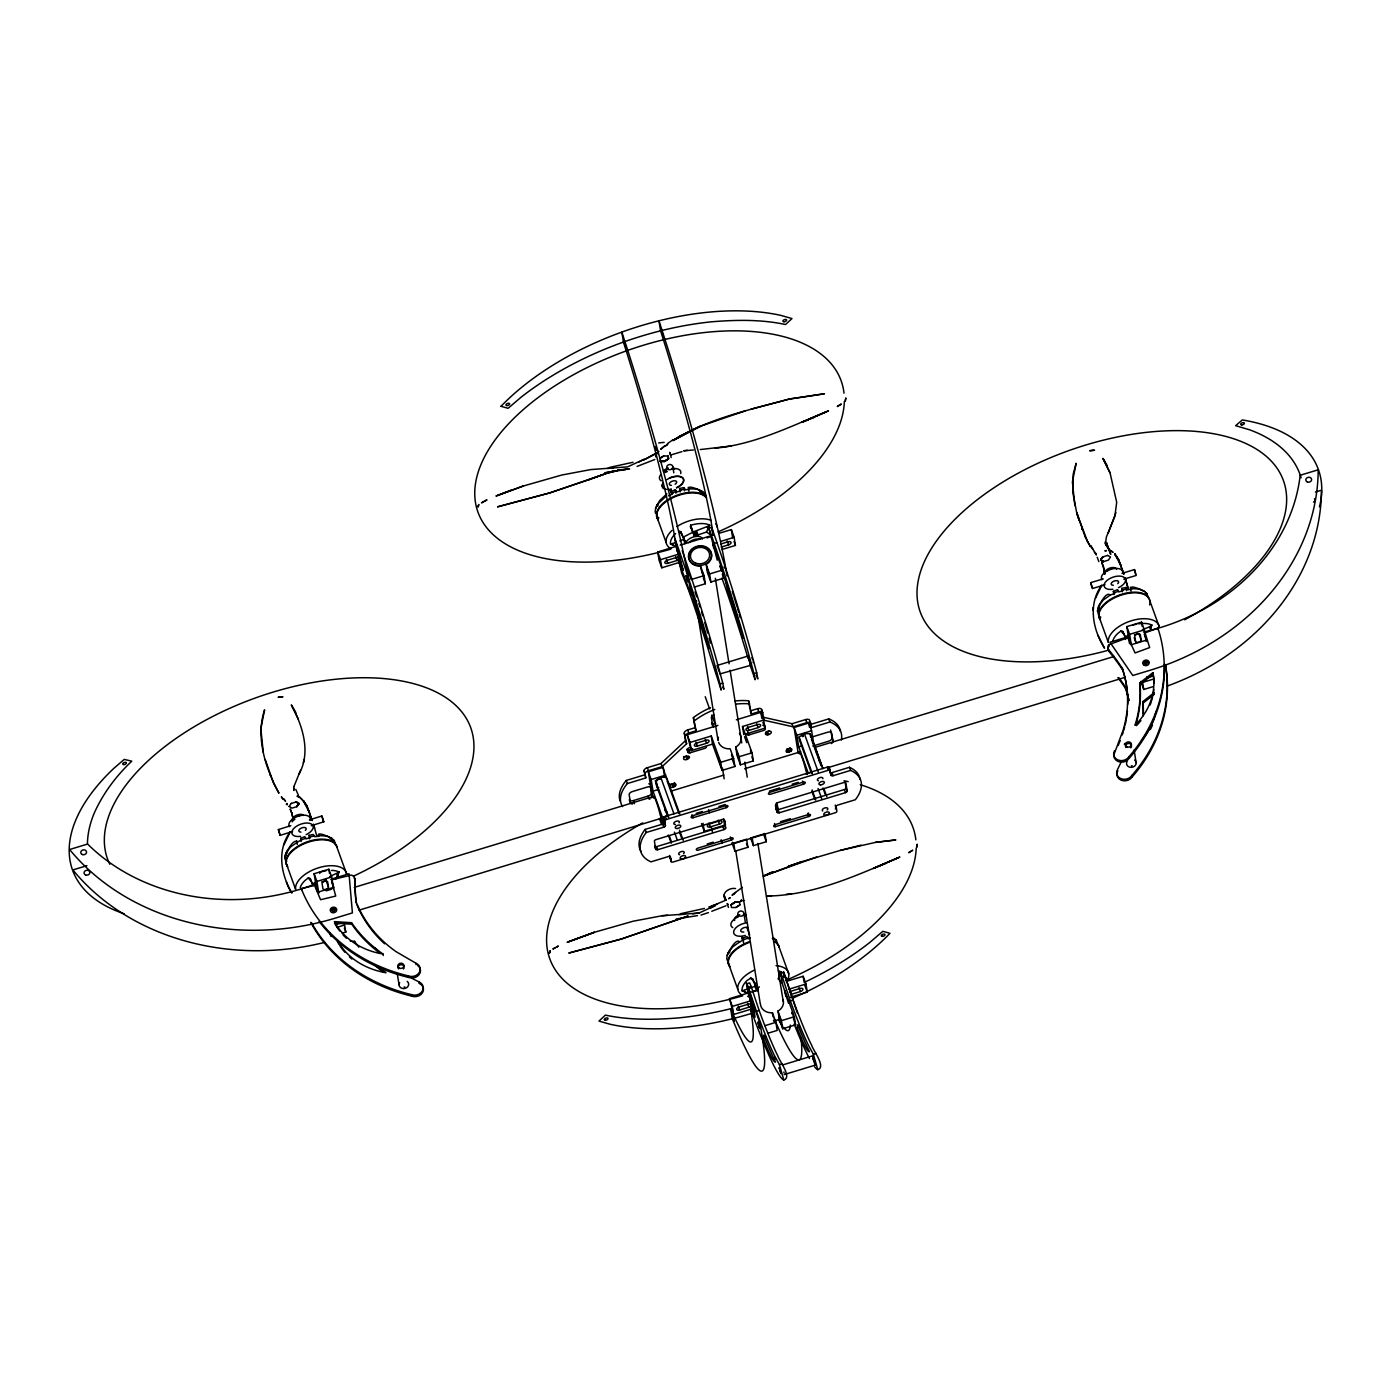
<?xml version="1.0" encoding="UTF-8"?>
<svg xmlns="http://www.w3.org/2000/svg" width="1391" height="1391" viewBox="0 0 1391 1391"><rect width="100%" height="100%" fill="white"/><g stroke="black" fill="none" stroke-linecap="round" stroke-linejoin="round"><path stroke-width="1.5" d="M671.21 457.517L669.749 452.353L669.993 453.918M1097.951 635.287L1104.506 648.171C1092.717 629.532 1087.727 603.972 1101.915 585.037L1095.465 598.339M1092.857 610.249L1092.996 607.624M284.772 857.917L287.728 850.44L284.772 857.917L286.39 863.22M335.805 845.606L334.257 840.442L330.154 838.564M657.873 506.115C659.091 499.856 653.926 510.567 655.474 512.983L655.683 513.366M729.51 952.87C730.71 946.61 725.546 957.338 727.093 959.738L728.554 963.111M1100.82 617.221L1099.081 616.23L1097.464 610.927L1100.194 603.955M313.218 885.632L309.845 878.382L308.193 877.999L305.064 880.451A23.178 12.136 -19.9 0 0 300.213 887.632M683.763 538.769L680.894 531.936L678.738 531.136L681.781 534.405L685.311 542.142L684.859 543.672L683.763 538.769L685.241 542.89M753.418 981.159L752.531 978.708L755.452 984.776L755 986.323L742.133 990.914A23.178 12.136 -19.9 0 1 747.228 980.342L751.262 977.995L753.418 981.159L756.947 988.897L756.495 990.444L752.757 991.922M265.264 759.642L273.453 782.977L278.948 793.183C265.611 768.267 255.353 737.839 264.586 709.845L260.83 728.519L263.264 752.235M293.657 788.523L293.814 790.488L293.953 786.506M1105.236 541.986L1105.393 543.951L1106.384 536.996L1114.869 516.357L1116.695 502.273L1110.018 472.714L1103.463 459.326M719.825 673.94L751.036 665.228L748.202 655.996L748.619 658.569M1103.254 578.899L1090.77 582.62L1091.431 585.715L1092.526 588.497L1105.01 584.776M1092.526 588.497L1090.84 582.69M1135.612 574.118L1134.465 569.58L1136.238 575.457L1123.754 579.178M298.961 774.161C311.167 752.444 302.682 726.224 291.901 705.88M278.339 829.523L280.165 835.365L278.426 829.575L290.771 825.663M321.86 815.995L323.703 821.838L321.86 815.995L309.428 819.855M335.926 878.921L339.195 872.018L336.309 870.957A23.178 12.136 -19.9 0 0 331.423 870.401M709.445 526.58L709.723 525.137L706.837 524.077A23.178 12.136 -19.9 0 0 690.649 525.276L694.422 536.161L706.454 532.04L709.723 525.137M782.403 983.194L778.091 978.812L781.342 971.909L778.473 970.831M1151.887 625.028L1149.505 626.872L1150.392 629.341L1151.887 625.028L1149.001 623.968A23.178 12.136 -19.9 0 0 1138.586 623.829M784.246 1074.547L815.456 1065.071L812.64 1056.569M319.739 873.478L320.121 872.14A23.178 12.136 -19.9 0 1 325.894 870.818M763.085 1037.773L763.798 1035.113A147.133 12.449 73.1 0 0 775.552 1062.011A72.471 6.138 73.1 0 1 763.085 1037.773L765.85 1036.938M797.06 1027.462L797.773 1024.784A147.133 12.449 73.1 0 0 809.51 1051.683A72.471 6.138 73.1 0 1 797.06 1027.462L799.825 1026.61M303.308 762.911L304.333 759.208M1115.912 512.653L1108.227 532.996M293.953 786.506L300.508 770.318M1122.259 734.917L1123.25 732.049M283.903 844.893L290.354 831.609C276.583 849.953 280.895 874.609 291.901 893.022L288.737 887.945M1118.121 745.541L1120.224 740.516M286.25 852.596L290.563 846.98L297.587 841.99C293.797 838.286 288.18 849.379 286.25 852.596L284.946 855.43M655.491 508.55L657.508 504.238L666.011 496.274M728.415 952.487L732.709 946.871L739.734 941.881C735.961 938.038 730.327 949.636 728.415 952.487L727.11 955.304M1098.96 605.607L1103.254 600.008L1110.279 595.018C1106.488 591.297 1100.872 602.39 1098.96 605.607L1097.655 608.441M1125.528 639.443L1125.98 637.913L1122.537 631.392L1120.903 631.027L1117.755 633.461A23.178 12.136 -19.9 0 0 1112.922 640.642M1164.389 664.324A169.337 143.516 -9.1 0 1 1129.179 758.251A8.207 6.955 -9.1 0 1 1118.068 761.451A8.207 6.955 -9.1 0 1 1114.887 752.096L1123.006 730.518A138.439 117.331 -9.1 0 0 1122.381 668.393A275.783 233.723 -9.1 0 0 1108.679 649.788A5.129 4.347 -9.1 0 1 1108.87 644.694L1128.118 637.6L1135.073 652.953L1149.644 647.58L1145.089 632.853L1157.834 628.071L1158.077 629.584M1120.885 762.685L1117.634 769.258A8.207 6.955 -9.1 0 0 1120.816 778.612A8.207 6.955 -9.1 0 0 1131.944 775.396A169.337 143.516 -9.1 0 0 1165.415 664.794M286.077 862.385L286.737 861.116M658.899 518.026L656.917 516.339L657.265 514.253M1097.464 610.927L1099.186 607.641M1098.768 615.396L1099.429 614.144M656.795 505.715L659.717 500.551L666.915 493.822M1107.671 555.426L1102.767 556.922L1100.681 559.999L1103.498 561.616L1108.418 560.104L1110.505 557.009L1107.601 555.374M289.119 806.554L291.206 803.389M296.77 806.519L298.822 803.494L296.127 801.964L291.206 803.459M1102.767 556.922L1100.681 559.999L1103.498 561.616L1100.681 559.999L1102.75 556.922L1100.733 559.86L1103.515 561.425M329.684 876.678L339.195 872.018M779.864 976.204L778.977 973.735L781.342 971.909M661.664 448.545L660.899 449.015L661.664 448.545A53.919 47.19 -31.7 0 1 664.742 445.972A55.431 48.355 -31.7 0 0 661.768 448.458M622.525 806.589A48.268 25.299 -19.9 0 1 627.376 783.55L645.789 777.952L644.016 770.805A3.86 2.017 -19.9 0 1 647.371 767.676L661.055 763.503L685.502 740.621L684.302 733.092A3.86 2.017 -19.9 0 1 687.658 729.945L695.031 727.719L693.396 717.6A48.268 25.299 -19.9 0 1 710.505 707.706M645.789 777.952L645.128 773.9A3.86 2.017 -19.9 0 1 648.484 770.753L662.168 766.597L686.632 743.716L684.302 733.092M675.018 783.794L673.14 785.567L675.383 786.071M787.115 752.114L788.993 750.34L786.75 749.836M733.179 894.239L733.474 893.978A56.857 51.919 -32.9 0 1 735.509 892.361L742.359 887.354M657.352 452.44L644.085 459.778L653.474 455.048M1152.878 672.688A72.471 61.413 -9.1 0 1 1134.986 725.337A147.133 124.686 -9.1 0 0 1139.785 682.946L1152.878 672.688L1153.122 674.218A72.471 61.413 -9.1 0 1 1153.835 678.808M1136.273 723.372A147.133 124.686 -9.1 0 0 1140.029 684.459L1153.122 674.218M1143.054 715.791A147.133 124.686 -9.1 0 0 1142.776 701.62L1154.234 692.648M1143.402 713.757A147.133 124.686 -9.1 0 0 1143.019 703.133L1154.478 694.161M682.981 537.274L692.614 532.353L690.649 525.276M690.284 526.615L692.944 532.04L709.149 525.798M754.618 984.028L756.095 982.881M665.02 446.32L667.802 444.216L665.002 446.285M667.437 443.59L672.688 439.956M739.56 902.22L735.057 902.15L731.04 904.811L735.057 902.15L739.56 902.22L735.039 902.116L731.075 904.706L731.457 907.506L735.926 907.558L739.96 904.932L739.421 902.168M663.681 455.987L659.647 458.63L663.663 455.935L668.149 456.057L668.584 458.752L664.568 461.447L660.064 461.36L664.568 461.447L668.619 458.769L664.55 461.395L660.082 461.325M667.819 816.76L656.03 784.194L655.474 780.699L660.725 777.256L666.515 777.326L679.782 813.961M811.44 773.1L799.651 740.551L799.095 737.039L804.346 733.613L810.136 733.683L822.672 768.267M735.891 907.419L739.856 904.828M731.005 904.828L735.057 902.168M655.3 453.953L653.874 454.822M910.722 851.414L908.636 852.7L912.739 850.214L911.47 850.979M671.714 494.657L671.21 491.458L675.365 489.754L676.617 492.031L680.842 490.745L679.573 488.467L683.868 487.598L685.102 489.771L689.484 489.406C685.989 483.668 700.716 490.467 702.733 491.753L704.976 494.135L699.69 491.406M668.358 495.822L672.444 493.614L671.21 491.458M301.186 841.52L300.665 838.321L304.82 836.617L306.09 838.895L310.297 837.608L309.045 835.33L313.34 834.478L314.575 836.634L318.939 836.269C315.166 830.392 330.554 837.365 332.206 838.634L334.449 840.999M316.522 881.564L312.453 884.154L310.367 878.816M1113.878 594.548L1113.356 591.349L1117.512 589.645L1118.781 591.923L1123.006 590.636L1121.737 588.358L1126.032 587.489L1127.266 589.662L1131.648 589.297C1128.153 583.542 1142.88 590.358 1144.897 591.644L1147.14 594.027M1129.214 634.574L1125.145 637.165L1123.059 631.827M743.594 943.011L742.829 938.212L746.984 936.508L748.236 938.786L750.323 937.986M638.956 462.003L644.033 459.308L627.619 466.872L590.706 469.584L561.808 475.026L523.033 486.102L495.961 496.065L523.033 486.085M710.349 908.184L715.409 905.489L699.012 913.035L662.081 915.747L633.183 921.207L594.409 932.283L567.337 942.229L594.409 932.283L569.215 941.498M724.711 900.673L716.365 904.202M826.637 411.684L801.929 422.273L828.497 410.849C791.67 425.907 754.913 444.529 714.731 448.215M898.012 857.864L873.305 868.453L899.873 857.012C857.256 875.2 813.752 895.543 766.493 896.065L771.64 895.717M716.8 542.577L712.957 543.742L722.468 570.032L723.772 578.134L710.888 582.047L707.41 572.466L706.211 564.329A11.58 9.824 -9.1 0 0 707.237 548.158A11.58 9.824 -9.1 0 0 689.136 553.67A11.58 9.824 -9.1 0 0 700.49 566.067L704.072 575.631L705.359 583.733L694.318 587.089M736.343 719.808L760.877 712.348L763.676 720.069L742.516 726.502L752.027 752.792L753.331 760.894L740.447 764.807L736.969 755.226L735.769 747.089A11.58 9.824 -9.1 0 0 739.456 733.353M785.776 996.512L784.802 990.444L794.313 1016.734L795.617 1024.837L782.733 1028.749L779.256 1019.168L778.056 1011.031A11.58 9.824 -9.1 0 0 782.994 999.573M779.343 1019.116L779.256 1019.168A11.58 9.824 -9.1 0 1 773.483 1020.838M711.775 911.279L725.998 905.767M801.929 422.273L814.135 417.387M873.305 868.453L885.511 863.55M637.078 466.42L654.796 459.517M675.591 533.57A23.178 12.136 -19.9 0 0 670.497 544.124L676.252 542.368M679.799 540.96L683.364 539.552M707.045 537.917L710.784 536.439M1142.394 629.688L1149.505 626.872M497.839 495.318L510.584 490.293M672.183 492.918L676.356 491.319M300.665 838.321L301.656 839.781L305.829 838.199M1114.087 592.896L1118.52 591.21M1132.761 625.168L1132.813 625.15A23.178 12.136 -19.9 0 1 1136.673 624.176M742.829 938.212L743.82 939.673L747.993 938.09M589.297 479.582L549.845 492.883L497.648 506.811L549.845 492.883L612.892 471.184L603.068 474.54M711.67 906.045L717.391 903.994L708.836 907.036M708.454 912.6L700.994 915.069M670.792 454.961L681.99 451.64M743.942 900.325L742.585 900.794M745.246 410.849L699.325 426.602L673.035 440.599C708.019 418.5 749.523 409.928 788.975 399.13L824.498 393.757L789.792 398.939L751.088 409.145M816.621 857.03L763.45 876.139L802.207 861.585L840.338 850.405L875.443 842.39L895.874 839.938L875.426 842.372M280.165 835.365L292.597 831.505M311.254 825.715L323.703 821.838M717.252 560.19L708.871 528.267L711.618 527.432A169.337 14.327 73.1 0 1 756.721 672.809L757.886 678.912L757.243 678.008M681.034 561.947L661.786 567.789L658.986 560.051L657.7 551.966L676.096 546.367M680.199 545.116L710.871 535.796M719.06 533.309L731.336 529.588L734.135 537.309L735.422 545.411L721.964 549.497M661.786 567.789L660.499 559.686L679.73 553.844M720.66 541.412L734.135 537.309M720.729 544.037L728.084 541.795A2.904 1.513 -19.9 0 1 731.092 542.473A2.904 1.513 -19.9 0 1 728.571 544.837L721.216 547.08M667.819 563.303L677.034 560.503A2.904 1.513 -19.9 0 0 679.556 558.139A2.904 1.513 -19.9 0 0 676.548 557.461L667.332 560.26A2.904 1.513 -19.9 0 0 664.828 562.625A2.904 1.513 -19.9 0 0 667.819 563.303L666.428 559.443M704.072 575.631L691.171 579.543L687.519 569.441M710.888 582.047L709.584 573.961L722.468 570.032M694.022 601.868L690.649 587.889A72.471 6.138 73.1 0 1 708.975 648.71A147.133 12.449 73.1 0 0 694.022 601.868L696.787 601.034M748.202 655.996L717.008 665.489L719.425 672.131M86.903 865.671L72.888 869.931A237.67 201.434 -9.1 0 0 324.329 942.472M1315.451 492.031L1321.45 490.223A237.67 201.434 -9.1 0 1 1167.171 686.076M678.06 557.461L681.642 572.936A275.783 23.334 73.1 0 1 688.51 589.993A138.439 11.719 73.1 0 1 710.575 656.969L721.164 690.075L719.999 683.955L722.764 683.12A169.337 14.327 73.1 0 0 682.199 550.558M749.801 664.307L755.122 679.747L753.957 673.644L756.721 672.809M762.737 712.679L761.625 709.601A3.86 2.017 -19.9 0 0 757.608 708.697L750.253 710.923L751.366 714.018L758.738 711.775A3.86 2.017 -19.9 0 1 762.737 712.679L763.955 720.208L793.131 726.798L806.815 722.642A3.86 2.017 -19.9 0 1 810.814 723.546L811.475 727.597L829.888 721.999A48.268 25.299 -19.9 0 1 841.329 740.082M685.415 736.187A3.86 2.017 -19.9 0 1 688.771 733.04L696.143 730.814L693.396 717.6M691.344 750.549L690.04 742.446L711.218 736.013L712.505 744.115L691.344 750.549L687.241 734.726L717.93 725.389M697.378 746.063L706.576 743.263A2.904 1.513 -19.9 0 0 709.097 740.899A2.904 1.513 -19.9 0 0 706.089 740.221L696.891 743.02A2.904 1.513 -19.9 0 0 694.37 745.385A2.904 1.513 -19.9 0 0 697.378 746.063L695.987 742.203M748.932 730.397L758.13 727.597A2.904 1.513 -19.9 0 0 760.651 725.233A2.904 1.513 -19.9 0 0 757.643 724.555L748.445 727.354A2.904 1.513 -19.9 0 0 745.924 729.719A2.904 1.513 -19.9 0 0 748.932 730.397L747.523 726.537M706.437 746.793A1.93 1.008 -19.9 0 1 704.75 748.358L690.023 752.827A1.93 1.008 -19.9 0 1 688.023 752.375L686.893 749.28A1.93 1.008 -19.9 0 0 688.91 749.732L692.579 748.619M745.732 734.013L764.98 728.171L763.676 720.069M746.932 734.483A1.93 1.008 -19.9 0 0 748.932 734.935L763.659 730.449A1.93 1.008 -19.9 0 0 765.346 728.884L764.859 725.841A1.93 1.008 -19.9 0 0 762.842 725.389M763.955 720.208L762.824 717.113L792.018 723.703L805.702 719.547A3.86 2.017 -19.9 0 1 809.701 720.451L810.814 723.546M689.414 757A3.06 1.6 -19.9 0 1 685.259 759.729A3.06 1.6 -19.9 0 1 684.807 756.947A3.06 1.6 -19.9 0 1 689.414 757L686.493 757.886L686.754 759.486M765.485 733.874L768.406 732.987L768.667 734.587M652.449 797.356L648.345 771.796L663.072 767.328L666.498 778.925M798.173 753.07L794.07 727.51L808.797 723.024L811.596 730.762L813.457 742.394L822.985 768.684M316.87 890.762L314.123 873.722L328.85 869.236L331.649 876.973L333.527 888.606M1129.544 643.668L1126.814 626.611L1141.542 622.142L1144.341 629.88L1146.201 641.512M620.177 801.06A48.268 25.299 -19.9 0 1 626.263 780.455L644.659 774.857M840.407 731.283A48.268 25.299 -19.9 0 0 828.758 718.904L810.344 724.502L811.475 727.597M653.84 798.225A11.58 0.974 73.1 0 1 655.787 800.277A11.58 0.974 73.1 0 1 660.186 814.9L663.663 824.533L662.533 817.456L653.022 791.166L651.144 779.534L665.872 775.048M811.927 772.057L808.258 773.17L798.73 746.88L796.869 735.248L811.596 730.762M318.8 893.092L316.922 881.442L331.649 876.973M1131.161 644.05L1129.614 634.348L1144.341 629.88M330.971 879.251L349.019 873.774L352.41 912.913L337.335 917.486A237.67 201.434 -9.1 0 1 69.62 849.518L87.616 844.041A200.026 169.528 -9.1 0 0 315.514 883.963L318.435 892.014L333.892 887.284L331.701 881.268M733.613 758.391L734.917 766.493L722.033 770.405L720.729 762.303L733.613 758.391L730.153 748.81A11.58 9.824 -9.1 0 1 718.608 742.359M740.447 764.807L739.143 756.721L752.027 752.792M653.022 791.166L658.534 789.479M798.73 746.88L802.416 745.767M326.155 890.849L331.684 889.162M632.575 803.963A3.86 2.017 -19.9 0 1 630.453 802.781L629.341 799.686A3.86 2.017 -19.9 0 0 633.34 800.59L648.067 796.104A3.86 2.017 -19.9 0 0 651.44 792.974L650.466 786.889M354.253 887.406L653.231 796.539M671.923 790.853L723.824 775.083M744.585 768.771L800.642 751.731M815.178 747.315L1114.156 656.448M850.614 770.388A49.45 25.907 -19.9 0 1 855.326 799.738L837.834 805.059A1.93 1.008 -19.9 0 0 836.147 806.624L836.878 811.179A1.93 1.008 -19.9 0 1 835.209 812.761L673.209 861.985A1.93 1.008 -19.9 0 1 671.192 861.533L670.462 856.978A1.93 1.008 -19.9 0 0 668.462 856.526L650.971 861.846A49.45 25.907 -19.9 0 1 646.259 832.496L663.75 827.193A1.93 1.008 -19.9 0 0 665.437 825.611L663.577 817.96A1.93 1.008 -19.9 0 1 665.263 816.395L827.262 767.154A1.93 1.008 -19.9 0 1 829.262 767.606L831.123 775.256A1.93 1.008 -19.9 0 0 833.122 775.709L850.614 770.388L849.484 767.293L832.009 772.614A1.93 1.008 -19.9 0 1 829.992 772.161L829.262 767.606M662.533 817.456L668.063 815.787M358.965 910.183L662.099 818.047M828.201 767.571L1125.11 677.33M665.437 825.611L664.707 821.055A1.93 1.008 -19.9 0 1 666.376 819.49L828.393 770.249A1.93 1.008 -19.9 0 1 830.392 770.701M696.143 813.37L702.368 811.492M718.938 806.45L725.146 804.554L726.258 807.649L693.135 817.734A1.93 1.008 -19.9 0 1 691.118 817.282A1.93 1.008 -19.9 0 1 692.805 815.7L725.946 805.632A1.93 1.008 -19.9 0 1 727.945 806.085A1.93 1.008 -19.9 0 1 726.258 807.649M769.327 791.131L779.69 787.984M792.105 784.211L798.33 782.316M640.99 851.483A49.45 25.907 -19.9 0 1 645.146 829.401L662.638 824.098A1.93 1.008 -19.9 0 0 664.307 822.516M336.813 924.215L340.499 923.102M1147.645 677.678L1153.174 676.009M803.581 784.159L770.44 794.226A1.93 1.008 -19.9 0 1 768.441 793.774A1.93 1.008 -19.9 0 1 770.127 792.209L803.268 782.125A1.93 1.008 -19.9 0 1 805.267 782.577A1.93 1.008 -19.9 0 1 803.581 784.159L802.468 781.064M337.3 927.258L344.655 925.015L345.803 932.109L342.116 933.222M1153.661 679.034L1142.62 682.39L1143.75 689.484L1152.965 686.685M710.349 826.88L719.547 824.081A2.904 1.513 -19.9 0 0 722.068 821.716A2.904 1.513 -19.9 0 0 719.06 821.038L709.862 823.837A2.904 1.513 -19.9 0 0 707.341 826.184A2.904 1.513 -19.9 0 0 710.349 826.88L708.941 823.003M701.516 823.628L704.315 831.366L725.476 824.933L724.833 820.881M655.717 849.258L654.413 841.172A1.93 1.008 -19.9 0 1 656.1 839.59L722.364 819.455A1.93 1.008 -19.9 0 1 724.363 819.908L725.667 828.01A1.93 1.008 -19.9 0 1 723.998 829.575L657.717 849.71A1.93 1.008 -19.9 0 1 655.717 849.258L654.587 846.18A1.93 1.008 -19.9 0 0 656.604 846.632L722.868 826.48A1.93 1.008 -19.9 0 0 724.555 824.915L723.581 818.83M775.448 805.198L776.091 809.249A1.93 1.008 -19.9 0 0 778.091 809.701L844.372 789.549A1.93 1.008 -19.9 0 0 846.058 787.984L845.085 781.916M779.221 812.796L845.485 792.644A1.93 1.008 -19.9 0 0 847.171 791.079L845.867 782.977A1.93 1.008 -19.9 0 0 843.868 782.524L777.604 802.659A1.93 1.008 -19.9 0 0 775.917 804.241L777.221 812.327A1.93 1.008 -19.9 0 0 779.221 812.796L778.091 809.701M707.184 843.989L713.166 842.164M780.507 821.698L790.488 818.673M731.457 840.042L698.317 850.11A1.93 1.008 -19.9 0 1 696.317 849.658A1.93 1.008 -19.9 0 1 698.004 848.093L731.144 838.008A1.93 1.008 -19.9 0 1 733.144 838.46A1.93 1.008 -19.9 0 1 731.457 840.042L730.345 836.947M775.639 826.602L808.78 816.534A1.93 1.008 -19.9 0 0 810.466 814.97A1.93 1.008 -19.9 0 0 808.449 814.517L775.326 824.585A1.93 1.008 -19.9 0 0 773.639 826.15A1.93 1.008 -19.9 0 0 775.639 826.602L774.526 823.524M763.155 834.165L752.114 837.521L753.4 845.624L766.285 841.711L764.998 833.609M734.987 851.222L747.889 847.293L746.584 839.208L733.7 843.12L734.987 851.222L732.066 843.12M750.601 1005.067L755.052 1017.186L754.044 1009.849L748.236 993.417L746.915 983.733L749.662 982.881L751.157 986.428A275.783 23.334 73.1 0 0 759.121 1010.388A138.439 11.719 73.1 0 0 777.708 1055.699C779.429 1061.072 792.348 1077.451 783.811 1080.007A169.337 14.327 73.1 0 1 750.705 1009.379M788.506 1003.189L782.194 983.089L780.873 973.404L783.637 972.57L785.115 976.117A275.783 23.334 73.1 0 0 793.096 1000.059A138.439 11.719 73.1 0 0 811.683 1045.371C813.387 1050.744 826.306 1067.14 817.769 1069.696A169.337 14.327 73.1 0 1 814.587 1066.793M746.967 983.767L748.393 987.262L751.157 986.428M781.012 973.561L782.351 976.951L785.115 976.117M752.879 1008.631L733.631 1014.491L729.527 998.651L758.165 989.957M786.802 981.246L803.163 976.273L805.963 984.011L807.267 992.113L789.949 997.364M733.631 1014.491L732.327 1006.388L751.575 1000.546M788.645 989.279L805.963 984.011M739.664 1010.005L748.88 1007.206A2.904 1.513 -19.9 0 0 751.383 1004.841A2.904 1.513 -19.9 0 0 748.375 1004.163L739.177 1006.962A2.904 1.513 -19.9 0 0 736.656 1009.327A2.904 1.513 -19.9 0 0 739.664 1010.005L738.273 1006.128M790.488 994.495A2.904 1.513 -19.9 0 0 791.218 994.339L800.416 991.54A2.904 1.513 -19.9 0 0 802.937 989.175A2.904 1.513 -19.9 0 0 799.929 988.497L790.731 991.296A2.904 1.513 -19.9 0 0 789.375 991.922M748.393 987.262A275.783 23.334 73.1 0 0 756.374 1011.222L759.121 1010.388M782.351 976.951A275.783 23.334 73.1 0 0 790.331 1000.894L793.096 1000.059M764.859 1025.689L775.9 1022.333L772.44 1012.752A11.58 9.824 -9.1 0 1 760.408 1003.78M782.733 1028.749L781.429 1020.646L794.313 1016.734M768.006 1033.217L777.204 1030.418L775.9 1022.333M756.374 1011.222A138.439 11.719 73.1 0 0 774.961 1056.534L779.429 1064.584L782.194 1063.75M790.331 1000.894A138.439 11.719 73.1 0 0 808.919 1046.206L813.387 1054.256L816.152 1053.422M783.376 1064.724L812.64 1055.839M1121.981 573.318L1134.465 569.58M658.708 442.947L664.168 442.373M840.338 850.388L861.168 845.119M606.372 473.392L617.274 470.767L604.859 472.801L626.124 469.445M633.009 462.281L609.571 467.428M704.385 908.462L680.947 913.609M331.319 879.929L351.367 875.078A5.129 4.347 -9.1 0 1 354.827 879.06L355.088 880.59A275.783 233.723 -9.1 0 0 356.235 902.985L355.992 901.472A275.783 233.723 -9.1 0 1 354.827 879.06M301.517 890.066L301.273 888.553L314.592 885.424L320.556 899.734L335.735 896.047L331.858 881.946M680.582 490.049L684.859 489.058M1122.746 589.94L1127.023 588.949M310.054 836.913L314.331 835.939M700.49 566.067L701.238 570.101M772.335 1012.77L773.083 1016.786M676.235 918.982L697.5 915.626M731.057 446.007L700.264 449.554M692.544 913.835L699.012 913.035M786.106 894.378L791.688 893.683M687.45 450.336L683.59 450.788L693.413 450.006M629.619 468.889L617.378 470.193L628.715 469.028M662.081 915.747L667.715 915.243M689.223 488.71L697.134 489.163L702.733 491.753M1131.387 588.584L1139.281 589.054L1144.897 591.644M318.695 835.574L326.589 836.026L332.206 838.634M607.398 468.419L613.118 468.124M678.773 914.6L684.494 914.287M660.116 461.186L664.515 461.238L668.48 458.647L668.045 455.987M383.029 954.035A147.133 124.686 -9.1 0 1 351.523 922.685L334.344 921.624A72.471 61.413 -9.1 0 0 383.029 954.035L383.273 955.547M380.16 953.339A147.133 124.686 -9.1 0 1 351.767 924.198L334.588 923.137A72.471 61.413 -9.1 0 0 339.804 931.101M350.236 941.081L354.531 941.342A147.133 124.686 -9.1 0 0 358.843 947.219M735.543 888.553C729.197 887.319 719.86 893.544 725.963 900.394L724.033 895.074L725.893 900.325M728.293 904.498L727.093 903.524L728.467 907.419M670.514 544.142L677.4 546.628M742.133 990.914L749.019 993.4M706.454 532.04L709.845 534.248M772.301 938.456L776.421 940.333L777.708 944.802M1145.593 592.809L1146.949 593.453L1148.253 597.921M301.273 888.553A169.337 143.516 -9.1 0 0 408.345 975.891A8.207 6.955 -9.1 0 0 419.352 972.379A8.207 6.955 -9.1 0 0 415.805 963.146L396.018 951.635A138.439 117.331 -9.1 0 1 355.992 901.472M411.91 978.325L418.795 981.803A8.207 6.955 -9.1 0 1 422.342 991.053A8.207 6.955 -9.1 0 1 411.336 994.565A169.337 143.516 -9.1 0 1 311.428 922.563M817.769 1069.696L813.387 1054.256M783.811 1080.007L779.429 1064.584M296.127 801.964L299.013 803.563L296.874 806.676L298.943 803.563L296.04 801.929L298.943 803.563L296.857 806.641L291.954 808.136L289.172 806.415M751.036 665.228L750.392 664.081M792.157 1012.596L793.096 1014.769M815.456 1065.071L814.43 1062.95M1112.018 551.636L1113.061 552.401L1112.035 551.584A55.431 20.396 -51.9 0 0 1110.87 550.801A53.919 19.804 -52.2 0 1 1112.035 551.584M1120.903 631.027L1123.945 634.296M750.358 977.89L752.601 979.907M308.193 877.999L311.254 881.285M753.192 662.655L753.192 661.803M773.274 937.586L776.421 940.333M295.796 789.393L298.474 795.409M282.877 798.903L281.382 796.869L282.842 798.886M1096.073 553.757L1095.899 553.514A56.857 28.776 21.4 0 1 1094.63 551.966M1113.356 591.349L1114.608 593.505L1110.279 595.018M1092.978 549.462L1090.648 545.637L1094.126 551.166M1109.114 550.106L1110.766 554.383L1109.392 550.871M1123.876 574.135L1118.52 559.46L1114.765 554.07L1118.573 559.651L1123.789 574.066M1118.52 559.478L1114.765 553.844L1121.059 565.963L1120.659 564.781M306.959 806.032L303.203 800.399L306.994 806.206L312.227 820.62L306.994 806.171L303.203 800.625L309.48 812.518L309.098 811.336M1107.375 465.933L1102.889 458.352L1109.966 472.697M793.635 1017.882L793.565 1016.369M295.814 712.488L291.328 704.907L298.404 719.251M1090.509 546.646L1087.536 541.603L1090.388 546.507M764.32 834.722L764.285 833.487M793.635 1017.847L793.618 1016.612M1098.855 561.616L1097.186 557.235M1085.102 536.665L1087.606 541.708L1076.773 513.14L1072.965 493.249L1073.157 474.244L1076.147 463.29L1072.391 481.964L1074.878 505.646M792.157 1012.196L792.992 1014.508M703.203 576.326L703.185 574.831M751.244 838.234L751.54 838.008M704.785 493.562L706.437 497.491M722.764 687.154L723.911 689.24L722.764 683.12M749.158 658.465L748.723 657.665L748.81 658.586M286.355 881.894L288.737 887.927M1103.359 566.537L1101.742 562.468L1103.289 566.433M1085.154 536.77L1076.825 513.088M814.326 1062.15C816.482 1065.993 811.405 1051.961 813.839 1060.707M1108.836 549.41L1110.001 550.158L1105.602 544.316L1108.975 549.723L1106.419 542.403L1107.949 546.941M751.175 753.505L750.514 751.592M774.144 1018.89L775.013 1021.533M756.13 675.261L756.739 676.826M721.234 570.119C723.824 574.848 718.26 559.46 720.712 568.571M751.922 657.63L752.635 659.699M750.079 662.759L749.158 659.925M678.408 557.356L683.294 570.519L674.896 538.595A169.337 14.327 73.1 0 1 719.999 683.955M1149.922 601.051L1159.312 626.958A26.725 14.014 -19.9 0 0 1131.578 620.699A26.725 14.014 -19.9 0 0 1108.331 642.451L1098.96 616.543M1150.496 626.333L1151.087 627.967M1139.02 634.07L1141.107 639.877A2.904 1.513 -19.9 0 1 1138.603 642.225A2.904 1.513 -19.9 0 1 1135.595 641.547L1134.187 637.687M1126.814 626.611L1129.614 634.348M1122.537 631.392L1123.146 633.044M1140.829 681.399L1143.75 689.484M828.758 718.904L829.888 721.999M830.549 730.032L832.966 741.229A3.86 2.017 -19.9 0 1 831.401 743.542M846.058 787.984L847.171 791.079M844.372 789.549L845.485 792.644M832.009 772.614L833.122 775.709M829.992 772.161L831.123 775.256M827.262 767.154L828.393 770.249M805.702 719.547L806.815 722.642M811.44 739.23L821.02 765.676M804.346 733.613L818.325 772.266M823.872 788.593L826.828 796.73M734.031 541.534L735.422 545.411M822.968 788.036L825.176 794.139M818.064 788.523L821.751 798.695M799.095 737.039L812.361 773.674M727.18 540.977L728.571 544.837M794.07 727.51L796.869 735.248M792.018 723.703L793.131 726.798M807.302 774.509L805.911 770.666A11.58 0.974 73.1 0 0 801.512 755.974A11.58 0.974 73.1 0 0 799.547 753.939M812.083 789.914L815.769 800.086M811.909 791.392L814.865 799.529M791.236 750.862L790.123 747.767A3.06 1.6 -19.9 0 1 786.628 749.088M708.332 526.441L708.923 528.076M788.123 748.862L789.253 751.957M707.341 526.98L708.245 529.449M722.312 574.083L723.772 578.134M808.78 816.534L807.667 813.439A1.93 1.008 -19.9 0 0 808.554 813.022M696.665 531.206L698.16 535.326M695.413 531.675L696.908 535.796M694.144 531.971L695.639 536.091M706.124 564.363L709.584 573.961M762.877 722.364L764.98 728.171M757.608 708.697L758.738 711.775M692.944 532.04L694.422 536.161M734.97 701.012A48.268 25.299 -19.9 0 1 748.636 700.803L751.366 714.018M756.739 723.737L758.13 727.597M703.29 577.978L705.359 583.733M656.482 450.006L655.335 446.598L656.448 450.023M657.804 453.64L657.369 452.736L657.769 453.657M683.555 537.378L685.311 542.142M680.894 531.936L681.781 534.405M680.373 531.501L680.981 533.153M776.543 805.111L777.952 808.971L776.978 802.903M776.091 809.249L777.221 812.327M747.819 731.84L748.932 734.935M744.533 736.621L746.741 742.69M751.87 756.843L753.331 760.894M678.112 556.696L680.286 562.729L676.026 546.194A200.026 16.918 73.1 0 0 623.446 342.134L621.864 332.24A237.67 20.1 73.1 0 1 689.884 587.176L691.223 595.452L678.339 560.625M672.688 543.794L673.261 545.359M675.626 556.643L677.034 560.503M656.795 516.652L666.167 542.56M735.665 747.123L739.143 756.721M764.094 835.643L766.285 841.711M657.7 551.966L660.499 559.686M732.135 758.825L734.917 766.493M705.22 696.717L709.636 708.923M711.844 715.026L714.783 723.164M714.018 726.867A3.86 2.017 -19.9 0 1 712.714 725.772L711.583 722.677A3.86 2.017 -19.9 0 0 715.6 723.581M804.467 984.376L807.267 992.113M750.636 837.956L753.4 845.624M711.218 736.013L720.729 762.303M712.505 744.115L722.033 770.405M799.025 987.662L800.416 991.54M746.498 843.468L747.889 847.293M705.185 739.403L706.576 743.263M788.767 973.839L779.395 947.932A26.725 14.014 -19.9 0 0 774.857 941.968M695.031 727.719L696.143 730.814M789.81 990.462L791.218 994.339M779.968 973.196L780.56 974.83M724.555 824.915L725.667 828.01M793.409 1018.768L795.617 1024.837M722.868 826.48L723.998 829.575M687.658 729.945L688.771 733.04M687.241 734.726L690.04 742.446M718.156 820.203L719.547 824.081M688.91 749.732L690.023 752.827M685.502 740.621L686.632 743.716M721.129 839.747L722.259 842.842M708.575 809.597L709.706 812.692M777.952 1011.066L781.429 1020.646M746.863 927.31L749.679 935.048M743.82 939.673L739.734 941.881M755.452 984.776L756.947 988.897M755.174 984.133L756.878 989.644M755 986.323L756.495 990.444M692.005 814.639L693.135 817.734M672.27 784.072L673.4 787.167M750.723 1005.31L752.183 1009.327L746.306 982.863L760.268 1024.402L761.59 1032.678A237.67 20.1 73.1 0 1 732.205 1018.525L730.623 1008.631A200.026 16.918 73.1 0 0 750.653 1009.205M744.307 990.548L744.88 992.113M661.055 763.503L662.168 766.597M667.089 780.838L678.86 813.405M747.471 1003.328L748.88 1007.206M728.432 963.424L737.804 989.331M660.725 777.256L673.974 813.891M679.521 830.218L683.207 840.39M679.347 831.679L681.555 837.782M674.444 832.166L677.4 840.303M655.474 780.699L668.741 817.317M665.263 816.395L666.376 819.49M647.371 767.676L648.484 770.753M648.345 771.796L651.144 779.534M729.527 998.651L732.327 1006.388M663.577 817.96L664.707 821.055M669.21 835.608L671.418 841.711M668.289 835.035L671.244 843.172M644.016 770.805L645.128 773.9M662.777 823.75L660.69 817.995A11.58 0.974 73.1 0 1 660.256 818.36M651.44 792.974L652.553 796.069A3.86 2.017 -19.9 0 1 651.701 797.825M662.638 824.098L663.75 827.193M659.438 818.482L661.629 824.55M648.067 796.104L649.197 799.199A3.86 2.017 -19.9 0 0 650.136 798.851M669.593 855.413L671.192 861.533M656.604 846.632L657.717 849.71M645.146 829.401L646.259 832.496M626.263 780.455L627.376 783.55M633.34 800.59L634.47 803.685M337.804 873.305L338.396 874.956M336.813 873.861L337.7 876.313M344.342 928.058L345.803 932.109M325.633 879.234L328.432 886.971A2.904 1.513 -19.9 0 1 325.911 889.336A2.904 1.513 -19.9 0 1 322.903 888.658L322.103 883.598A2.904 1.513 -19.9 0 1 324.625 881.233A2.904 1.513 -19.9 0 1 327.615 881.911L328.432 886.971M314.123 873.722L316.922 881.442M301.656 839.781L297.587 841.99M286.842 803.337L287.224 804.346M309.845 878.382L310.436 880.016M329.615 932.526L331.075 936.578M286.268 863.533L295.64 889.44A26.725 14.014 -19.9 0 1 318.869 867.688A26.725 14.014 -19.9 0 1 346.602 873.948L337.231 848.041A26.725 14.014 -19.9 0 0 306.194 842.911A26.725 14.014 -19.9 0 0 287.711 866.889M1144.219 634.105L1146.393 640.138L1130.935 644.815L1128.031 636.765L1109.983 642.259L1132.796 675.504L1147.871 670.914A237.67 201.434 -9.1 0 0 1318.181 469.81L1300.168 475.27A200.026 169.528 -9.1 0 1 1143.489 632.088M750.045 663.177L748.932 659.717M724.05 566.954L724.398 568.05M721.181 569.545C723.529 575.718 719.147 561.182 720.747 568.102M750.479 749.923L751.47 753.279M732.327 757.886C734.674 764.007 730.866 750.688 731.701 755.782M732.396 842.616L733.231 844.528L732.814 842.32M797.391 1013.117L783.446 971.579L784.402 977.525M270.81 776.265L270.445 775.17L270.758 776.178M1125.11 577.839L1128.449 589.454L1125.023 577.804M313.531 824.394L316.8 836.008M313.479 824.359L314.627 828.097M702.959 574.118L701.899 571.492L702.333 573.701M774.613 1021.829L774.178 1020.403M749.627 659.769L750.427 662.655M748.062 658.43L744.533 646.641A138.439 11.719 73.1 0 0 722.485 579.664A275.783 23.334 73.1 0 0 721.894 578.187M813.683 1060.672L813.022 1058.325M792.574 1014.804L792.157 1013.048M783.863 1072.061L784.089 1073.052M711.618 527.432L713.079 535.413M743.889 913.418A3.06 2.591 -9.3 0 1 739.386 915.991A3.06 2.591 -9.3 0 1 739.212 911.505A3.06 2.591 -9.3 0 1 743.889 913.418L745.28 921.955M1141.542 622.142L1142.22 626.402M1141.107 639.877L1140.307 634.818A2.904 1.513 -19.9 0 0 1137.299 634.14A2.904 1.513 -19.9 0 0 1134.778 636.487L1135.595 641.547M1130.414 587.176L1131.022 591.001M1126.032 587.489L1126.554 590.688M1139.785 682.946L1140.029 684.459M1142.776 701.62L1143.019 703.133M1121.737 588.358L1122.294 591.836M1128.118 637.6L1128.362 639.13M1122.381 668.393L1122.624 669.906A138.439 117.331 -9.1 0 1 1127.805 704.211M1118.799 677.608A275.783 233.723 -9.1 0 1 1125.371 687.067L1125.615 688.58A138.439 117.331 -9.1 0 1 1128.797 700.351M1134.1 749.958L1136.151 762.824M1157.834 628.071A169.337 143.516 -9.1 0 1 1128.936 756.739L1129.179 758.251M1131.944 775.396L1132.187 776.926A8.207 6.955 -9.1 0 1 1121.059 780.125A8.207 6.955 -9.1 0 1 1117.877 770.77M1108.87 644.694L1109.114 646.206A5.129 4.347 -9.1 0 0 1108.923 651.318A275.783 233.723 -9.1 0 1 1122.624 669.906M1108.679 649.788L1108.923 651.318M832.966 741.229L831.662 733.127A3.86 2.017 -19.9 0 0 827.662 732.222L812.935 736.708A3.86 2.017 -19.9 0 0 811.996 737.056M835.278 805.059L835.765 808.084A1.93 1.008 -19.9 0 1 835.33 808.971M808.797 723.024L809.475 727.284M810.136 733.683L810.71 737.195M761.625 709.601L762.233 713.357M731.336 529.588L732.622 537.674M760.877 712.348L761.851 718.417M803.163 976.273L804.137 982.342M748.636 700.803L749.923 708.906M742.516 726.502L743.802 734.604M712.957 543.742L713.6 547.793M715.339 578.291L729.058 663.82M730.101 670.236L741.751 742.916M744.846 762.164L747.245 777.134M757.886 843.415L783.255 1001.624M688.249 487.285L688.858 491.11M683.868 487.598L684.389 490.797M679.573 488.467L680.129 491.945M697.413 612.057L717.999 740.325M722.451 768.128L724.172 778.821M735.839 851.501L760.182 1003.311M672.844 466.889A3.06 2.608 -9.1 0 1 668.358 469.497A3.06 2.608 -9.1 0 1 668.167 464.959A3.06 2.608 -9.1 0 1 672.844 466.889L673.8 472.818M675.365 489.754L675.922 493.231M712.714 725.772L711.41 717.669A3.86 2.017 -19.9 0 1 713.826 714.887M711.723 827.958L712.383 832.009M703.011 823.263L704.315 831.366M688.023 752.375L687.537 749.349A1.93 1.008 -19.9 0 1 689.206 747.767M663.072 767.328L664.446 775.848M656.326 781.672L657.126 786.732A2.904 1.513 -19.9 0 0 658.725 787.619M652.553 796.069L651.249 787.967A3.86 2.017 -19.9 0 0 647.25 787.063L632.522 791.531A3.86 2.017 -19.9 0 0 629.167 794.678L630.453 802.781M415.805 963.146L416.048 964.658M418.795 981.803L419.039 983.333A8.207 6.955 -9.1 0 1 422.586 992.565A8.207 6.955 -9.1 0 1 411.58 996.078A169.337 143.516 -9.1 0 1 310.784 922.424M408.345 975.891L408.589 977.421A8.207 6.955 -9.1 0 0 419.039 974.708A8.207 6.955 -9.1 0 0 417.804 965.615M411.336 994.565L411.58 996.078M397.339 974.065L399.061 984.793M351.523 922.685L351.767 924.198M354.531 941.342L354.775 942.872M328.85 869.236L329.545 873.496M309.045 835.33L309.602 838.808M296.596 840.564L297.222 844.407M806.397 773.709L806.415 773.744A11.58 0.974 73.1 0 1 806.311 774.283M690.597 525.276L690.84 528.18M916.182 848.319A193.106 101.178 -19.9 0 1 786.193 980.238M742.69 995.834A193.106 101.178 -19.9 0 1 553.827 967.475A193.106 101.178 -19.9 0 1 642.746 822.863M843.954 780.786A193.106 101.178 -19.9 0 1 848.18 781.62M860.281 784.715A193.106 101.178 -19.9 0 1 915.852 839.851M776.056 965.667A26.725 14.014 -19.9 0 1 786.471 981.872M742.342 995.295A26.725 14.014 -19.9 0 1 754.513 970.049M729.875 966.78A26.725 14.014 -19.9 0 1 750.01 942.194M757.434 990.809A8.676 4.556 -19.9 0 1 759.347 986.862M729.649 966.154A26.725 14.014 -19.9 0 1 749.784 941.568M774.631 941.342A26.725 14.014 -19.9 0 1 779.169 947.306M786.315 977.456A23.178 12.136 -19.9 0 1 786.071 980.829M733.318 894.378A56.596 51.71 -32.9 0 1 735.596 892.483M743.368 940.212A3.06 2.591 -9.3 0 1 742.116 936.752M743.785 931.97A3.877 2.052 -20 0 1 740.864 930.023A3.877 2.052 -20 0 1 745.715 927.345A3.877 2.052 -20 0 1 747.802 929.762M745.263 935.447A11.232 5.964 -20 0 1 733.613 931.883A11.232 5.964 -20 0 1 746.254 922.876M734.657 920.512A6.138 3.251 -20 0 1 739.682 914.704M743.959 914.409A6.138 3.251 -20 0 1 746.028 916.2M732.779 927.641A11.232 5.964 -20 0 1 737.943 916.93M743.49 915.261A11.232 5.964 -20 0 1 746.167 915.087M737.352 917.295A3.877 2.052 -20 0 1 738.065 916.739M109.767 864.28A193.106 101.178 -19.9 0 1 237.948 704.75A193.106 101.178 -19.9 0 1 464.664 715.791A193.106 101.178 -19.9 0 1 353.523 876.139M287.485 866.263A26.725 14.014 -19.9 0 1 305.968 842.285A26.725 14.014 -19.9 0 1 337.005 847.415M285.451 800.99A55.431 29.82 15.9 0 1 283.608 798.834M285.485 801.146A53.919 28.915 16.2 0 1 283.503 798.817M289.502 826.654A11.232 5.877 -20.4 0 1 298.717 816.03A11.232 5.877 -20.4 0 1 310.158 820.29M300.943 832.114A3.877 2.034 -20.4 0 1 299.326 829.54A3.877 2.034 -20.4 0 1 304.664 827.489A3.877 2.034 -20.4 0 1 305.342 830.41M300.612 836.321A11.232 5.877 -20.4 0 1 293.258 829.088A11.232 5.877 -20.4 0 1 310.767 823.698A11.232 5.877 -20.4 0 1 306.142 834.635M298.804 815.769A3.877 2.034 -20.4 0 1 299.726 815.7M292.632 820.586A6.138 3.217 -20.4 0 1 296.179 815.369A6.138 3.217 -20.4 0 1 303.655 815.456M292.11 821.855A8.676 4.538 -20.4 0 1 294.875 819.264M844.337 401.616A193.106 101.178 -19.9 0 1 718.208 531.866M670.862 549.132A193.106 101.178 -19.9 0 1 475.096 499.717A193.106 101.178 -19.9 0 1 648.154 343.838A193.106 101.178 -19.9 0 1 844.007 393.166M688.649 542.646A8.676 4.556 -19.9 0 1 700.351 539.082M685.902 542.786A8.676 4.556 -19.9 0 1 694.439 536.7A8.676 4.556 -19.9 0 1 702.368 539.013M670.705 548.541A26.725 14.014 -19.9 0 1 672.044 530.388M676.965 526.563A26.725 14.014 -19.9 0 1 711.253 520.443M715.687 523.712A26.725 14.014 -19.9 0 1 717.147 527.085M658.239 520.025A26.725 14.014 -19.9 0 1 673.505 497.387A26.725 14.014 -19.9 0 1 706.315 497.804M658.013 519.399A26.725 14.014 -19.9 0 1 673.279 496.761A26.725 14.014 -19.9 0 1 706.089 497.178M671.401 485.355A3.877 2 -19.8 0 1 669.958 482.625A3.877 2 -19.8 0 1 675.626 480.921A3.877 2 -19.8 0 1 675.087 484.242M672.914 493.422A3.06 2.608 -9.1 0 1 671.366 489.145M669.297 478.052A11.232 5.807 -19.8 0 1 683.033 478.226A11.232 5.807 -19.8 0 1 676.513 487.65M670.966 489.319A11.232 5.807 -19.8 0 1 668.306 489.51M665.941 489.249A11.232 5.807 -19.8 0 1 663.194 482.729M666.88 479.617A11.232 5.807 -19.8 0 1 682.546 477.843A11.232 5.807 -19.8 0 1 676.582 487.858M671.053 489.528A11.232 5.807 -19.8 0 1 668.375 489.719M666.028 489.458A11.232 5.807 -19.8 0 1 663.281 482.938M672.079 468.697A11.232 5.807 -19.8 0 1 680.703 473.566M661.281 480.869A11.232 5.807 -19.8 0 1 660.429 475.044M664.029 471.723A11.232 5.807 -19.8 0 1 666.532 470.367M663.42 471.149A6.138 3.165 -19.8 0 1 668.236 468.037M672.514 467.724A6.138 3.165 -19.8 0 1 674.565 469.462M665.42 472.505A8.676 4.486 -19.8 0 1 667.35 471.462M718.121 739.838A11.58 9.824 -9.1 0 1 718.417 737.265M667.28 812.24A2.904 2.452 -9.1 0 1 665.385 808.762M656.361 781.255A2.904 1.513 -19.9 0 1 657.491 779.934M658.134 779.586A2.904 1.513 -19.9 0 1 660.256 779.099M814.57 747.889A11.58 0.974 73.1 0 1 815.109 748.845M815.822 750.462A11.58 0.974 73.1 0 1 816.673 752.67M818.482 758.112A11.58 0.974 73.1 0 1 819.334 760.999M802.277 736.517A2.904 1.513 -19.9 0 1 803.198 735.648M802.868 736.535A2.904 1.513 -19.9 0 1 803.442 736.135M694.526 720.694A48.268 25.299 -19.9 0 1 714.8 709.48M736.082 704.107A48.268 25.299 -19.9 0 1 749.749 703.898M831.853 738.134A3.86 2.017 -19.9 0 1 828.48 741.281L813.752 745.75A3.86 2.017 -19.9 0 1 812.796 745.976M648.832 783.776A3.86 2.017 -19.9 0 1 650.136 784.872M686.372 756.113A3.06 1.6 -19.9 0 1 683.485 756.565M768.98 730.849A3.06 1.6 -19.9 0 1 766.058 731.736M674.67 782.507A3.06 1.6 -19.9 0 1 669.61 784.037M675.383 824.498A2.904 1.513 -19.9 0 1 674.044 822.724A2.904 1.513 -19.9 0 1 677.73 821.02A2.904 1.513 -19.9 0 1 679.069 822.794M679.643 854.787A2.904 1.513 -19.9 0 1 679.312 852.648A2.904 1.513 -19.9 0 1 683.207 851.448A2.904 1.513 -19.9 0 1 683.555 853.605M822.759 810.97A2.904 1.513 -19.9 0 1 823.246 808.71A2.904 1.513 -19.9 0 1 826.984 807.858A2.904 1.513 -19.9 0 1 827.158 809.962M818.377 780.786A2.904 1.513 -19.9 0 1 819.212 777.865A2.904 1.513 -19.9 0 1 822.881 778.699M671.14 859.047A1.93 1.008 -19.9 0 1 670.079 858.438M849.484 767.293A49.45 25.907 -19.9 0 1 860.125 779.447M1134.604 760.042A4.834 4.086 -9.1 0 1 1135.16 765.554A4.834 4.086 -9.1 0 1 1128.762 766.806A4.834 4.086 -9.1 0 1 1127.093 761.52M1124.328 744.359A4.834 4.086 -9.1 0 1 1125.058 743.455M1150.826 675.174A2.904 2.452 -9.1 0 1 1146.653 676.982M1137.682 633.461A2.904 1.513 -19.9 0 1 1134.378 634.713M1144.289 663.038A2.904 2.452 -9.1 0 1 1148.375 662.742M1165.328 664.481A169.337 143.516 -9.1 0 1 1132.187 776.926M1117.895 677.573A275.783 233.723 -9.1 0 1 1125.615 688.58M1125.371 687.067A138.439 117.331 -9.1 0 1 1128.883 700.542M1152.443 725.146A72.471 61.413 -9.1 0 1 1150.322 729.545M1155.956 711.479A72.471 61.413 -9.1 0 1 1155.278 714.557M1154.878 716.087A72.471 61.413 -9.1 0 1 1141.507 740.29M1132.152 765.728A3.095 2.626 -9.1 0 1 1131.37 765.85M1131.578 746.602A3.095 2.626 -9.1 0 1 1130.779 747.819M1125.945 747.506A3.095 2.626 -9.1 0 1 1127.406 743.698A3.095 2.626 -9.1 0 1 1131.561 745.246M1128.936 756.739A8.207 6.955 -9.1 0 1 1117.825 759.938A8.207 6.955 -9.1 0 1 1114.643 750.584M1127.388 711.218A138.439 117.331 -9.1 0 1 1126.484 718.208M1126.188 719.947A138.439 117.331 -9.1 0 1 1125.11 725.146M1124.676 726.884A138.439 117.331 -9.1 0 1 1123.754 730.327M1143.871 662.516A3.269 2.782 -9.1 0 1 1148.497 662.307M1153.974 680.338A72.471 61.413 -9.1 0 1 1154.113 683.45M1153.869 689.658A72.471 61.413 -9.1 0 1 1152.896 695.865M1152.53 697.413A72.471 61.413 -9.1 0 1 1151.678 700.473M1151.192 701.986A72.471 61.413 -9.1 0 1 1150.079 704.994M1140.933 720.555A72.471 61.413 -9.1 0 1 1136.447 725.633M676.756 550.419A2.904 1.513 -19.9 0 1 676.721 550.836M708.871 528.267A169.337 14.327 73.1 0 1 753.957 673.644M732.309 591.54A72.471 6.138 73.1 0 1 733.405 594.965M733.961 596.704A72.471 6.138 73.1 0 1 737.178 607.154M737.717 608.91A72.471 6.138 73.1 0 1 738.743 612.388M739.264 614.144A72.471 6.138 73.1 0 1 740.255 617.604M695.048 591.853A72.471 6.138 73.1 0 1 696.7 596.809M698.908 603.572A72.471 6.138 73.1 0 1 700.003 607.015M701.62 612.231A72.471 6.138 73.1 0 1 702.698 615.726M704.785 622.716A72.471 6.138 73.1 0 1 707.758 633.079M709.149 638.139A72.471 6.138 73.1 0 1 710.488 643.077M407.18 981.368A4.834 4.086 -9.1 0 1 407.615 986.88A4.834 4.086 -9.1 0 1 401.199 988.01A4.834 4.086 -9.1 0 1 399.652 982.689M331.614 910.131A2.904 2.452 -9.1 0 1 335.683 909.836M325.598 879.668A2.904 1.513 -19.9 0 1 321.704 881.807M337.891 922.894A2.904 2.452 -9.1 0 1 336.187 924.163M404.138 967.719A3.095 2.626 -9.1 0 1 403.425 968.971M398.556 968.901A3.095 2.626 -9.1 0 1 399.756 965.024A3.095 2.626 -9.1 0 1 404.033 966.362M408.589 977.421A169.337 143.516 -9.1 0 1 319.095 921.381M354.131 878.069A5.129 4.347 -9.1 0 1 355.088 880.59M384.629 943.828A138.439 117.331 -9.1 0 1 356.878 904.619M331.927 909.227A3.269 2.782 -9.1 0 1 334.379 908.706M335.179 908.914A3.269 2.782 -9.1 0 1 335.892 909.279M346.411 938.212A72.471 61.413 -9.1 0 1 342.951 934.769M379.604 953.218A138.439 117.331 -9.1 0 1 374.909 947.706M376.944 965.806A147.133 124.686 -9.1 0 0 386.02 972.709A72.471 61.413 -9.1 0 1 337.335 940.299L337.578 941.811A72.471 61.413 -9.1 0 0 339.161 944.541M351.888 959.06A72.471 61.413 -9.1 0 1 349.402 956.886M344.864 952.244A72.471 61.413 -9.1 0 1 340.013 945.88M383.151 971.996A147.133 124.686 -9.1 0 1 374.335 964.885M404.851 986.932A3.095 2.626 -9.1 0 1 404.051 987.088M747.61 996.286A2.904 1.513 -19.9 0 1 748.428 996.738M775.726 1058.934A72.471 6.138 73.1 0 1 774.787 1057.403M809.492 1058.534A169.337 14.327 73.1 0 1 794.174 1024.124M801.042 1038.155A237.67 20.1 73.1 0 1 775.517 1021.776M790.331 1025.063A200.026 16.918 73.1 0 1 783.724 1027.653M782.733 1026.349A200.026 16.918 73.1 0 1 778.717 1019.986M1314.443 498.726A2.904 2.452 -9.1 0 1 1313.521 502.168M727.024 575.891A237.67 20.1 73.1 0 0 658.986 320.956L660.586 330.849A200.026 16.918 73.1 0 1 713.148 534.909M805.024 982.046A212.406 111.297 -19.9 0 0 869.653 942.576L882.85 931.309L889.962 933.344A202.199 105.942 -19.9 0 1 793.061 998.008M730.084 1008.875A212.406 111.297 -19.9 0 1 679.573 1017.812C654.883 1019.864 629.723 1020.298 605.381 1015.117L598.982 1021.081L609.988 1024.228A202.199 105.942 -19.9 0 0 751.453 1013.43M1301.107 477.791A212.406 111.297 -19.9 0 0 1249.466 429.749L1235.625 425.698L1242.302 419.943A202.199 105.942 -19.9 0 1 1319.45 506.863M87.442 843.746A212.406 111.297 -19.9 0 1 94.223 813.126C103.021 793.461 116.166 775.917 131.797 761.155L124.216 759.416L113.836 768.354A202.199 105.942 -19.9 0 0 124.182 913.765M1107.045 650.623A193.106 101.178 -19.9 0 1 928.197 554.053A193.106 101.178 -19.9 0 1 1224.775 436.165A193.106 101.178 -19.9 0 1 1184.663 619.777M1100.403 619.917A26.725 14.014 -19.9 0 1 1122.189 594.792A26.725 14.014 -19.9 0 1 1149.644 604.946M1100.177 619.291A26.725 14.014 -19.9 0 1 1118.66 595.296A26.725 14.014 -19.9 0 1 1149.696 600.425M1095.586 553.774A56.596 28.62 21.5 0 1 1094.248 551.984M1107.375 571.075A3.877 2.034 -19.4 0 1 1107.914 570.484M1109.496 569.475A3.877 2.034 -19.4 0 1 1110.435 569.128M1113.322 585.281A3.877 2.034 -19.4 0 1 1111.687 582.69A3.877 2.034 -19.4 0 1 1117.043 580.708A3.877 2.034 -19.4 0 1 1117.738 583.646M1101.985 579.664A11.232 5.894 -19.4 0 1 1111.253 569.197A11.232 5.894 -19.4 0 1 1122.728 573.579M1112.904 589.28A11.232 5.894 -19.4 0 1 1105.532 581.96A11.232 5.894 -19.4 0 1 1123.111 576.796A11.232 5.894 -19.4 0 1 1118.468 587.645M1105.202 573.648A6.138 3.217 -19.4 0 1 1109.496 568.189A6.138 3.217 -19.4 0 1 1116.608 569.441M845.78 398.191L845.206 401.356L845.78 398.191M917.156 844.372L916.582 847.536L917.156 844.372M332.101 909.975C334.327 914.895 336.396 906.045 332.101 909.975M1144.619 662.794C1146.845 667.715 1148.914 658.865 1144.619 662.794M757.973 1022.246L759.903 1028.488L757.973 1022.246M779.169 1067.836L780.994 1073.73L779.256 1067.871M478.261 505.907L478.087 507.089L478.852 504.481L478.261 505.907M549.636 952.087L549.462 953.27L550.227 950.662L549.636 952.087M624.35 342.273L626.054 347.82L624.437 342.325M661.473 330.988L663.177 336.535L661.473 330.988M686.598 577.578L687.502 580.499L686.598 577.578M707.428 569.823L709.132 575.352L707.515 569.875M718.573 758.182L720.277 763.711L718.573 758.182M736.987 752.583L738.673 758.112L737.056 752.635M732.622 1015.656L734.326 1021.185L732.709 1015.708M758.495 1024.176L759.382 1027.114L758.53 1024.211M779.273 1016.525L780.96 1022.055L779.273 1016.525M686.059 575.665L687.971 581.942L686.163 575.752M714.765 667.976L716.556 673.887L714.765 667.976M656.03 455.761L655.77 456.648L656.03 455.761M741.386 900.081L740.794 901.42L741.386 900.081M501.003 406.294L508.098 408.311L521.295 397.044A212.406 111.297 -19.9 0 1 711.375 321.825C736.065 319.774 761.225 319.339 785.567 324.52L791.983 318.556L780.977 315.409A202.199 105.942 -19.9 0 0 501.003 406.294M733.666 894.1L732.24 895.074L733.666 894.1M728.728 898.621L730.084 897.769L728.728 898.621M658.673 451.501L657.387 452.51L658.673 451.501M680.147 435.905L672.914 440.391L701.342 425.855L680.147 435.905M839.347 405.25L837.26 406.52L841.364 404.033L839.347 405.25M482.973 502.012L481.512 502.864L484.085 501.386L482.973 502.012M554.348 948.193L552.888 949.045L555.461 947.567L554.348 948.193M485.876 500.447L484.85 500.986L487.006 499.873L485.876 500.447M557.252 946.628L556.226 947.149L558.382 946.054L557.252 946.628M770.614 872.661L763.433 876.104L772.718 872.035L770.597 872.661M674.444 920.72L621.238 939.064L569.023 952.991L621.238 939.064L688.197 915.991L674.444 920.72M603.085 474.574L589.28 479.547L603.085 474.574M802.224 861.585L788.332 866.315L802.242 861.62M1106.436 550.593L1105.115 550.819L1106.436 550.593M1092.144 450.423L1089.692 450.754L1094.526 450.215L1092.161 450.423M280.565 696.978L278.13 697.308L282.964 696.769L280.565 696.978M298.474 796.8L297.239 796.139L298.474 796.8M287.294 804.589L286.25 804.102L287.311 804.659M298.926 796.8L298.822 796.747A56.857 19.891 -57.4 0 1 299.708 797.269L302.421 799.877L299.778 797.321A56.596 19.804 -57.4 0 0 298.787 796.8M1096.282 554.696L1095.639 553.931L1096.317 554.748M291.78 813.092L290.25 809.214L291.78 813.092M1079.155 520.234L1076.877 513.053L1079.138 520.269M1082.337 529.641L1082.007 528.632L1082.337 529.623M727.98 591.54L724.607 577.561A72.471 6.138 73.1 0 1 742.933 638.382A147.133 12.449 73.1 0 0 727.98 591.54M1104.124 569.98L1103.237 565.998L1104.645 574.274L1104.124 569.98M292.562 816.534L291.675 812.553L292.562 816.552M694.596 564.555A11.58 9.824 -9.1 0 0 711.566 554.783A11.58 9.824 -9.1 0 0 693.935 547.532A11.58 9.824 -9.1 0 0 694.596 564.555M695.517 563.059A9.633 8.172 -9.1 0 0 709.636 554.922A9.633 8.172 -9.1 0 0 694.961 548.889A9.633 8.172 -9.1 0 0 695.517 563.059M677.087 828.532A2.904 1.513 -19.9 0 0 680.755 825.837A2.904 1.513 -19.9 0 0 676.252 826.028A2.904 1.513 -19.9 0 0 677.087 828.532M681.973 859.029A2.904 1.513 -19.9 0 0 685.659 856.317A2.904 1.513 -19.9 0 0 681.138 856.526A2.904 1.513 -19.9 0 0 681.973 859.029M820.707 784.872A2.904 1.513 -19.9 0 0 824.376 782.177A2.904 1.513 -19.9 0 0 819.873 782.385A2.904 1.513 -19.9 0 0 820.707 784.872M767.171 734.831A3.06 1.6 -19.9 0 0 771.327 732.101A3.06 1.6 -19.9 0 0 766.719 732.031A3.06 1.6 -19.9 0 0 767.171 734.831M787.758 752.183A3.06 1.6 -19.9 0 0 791.914 749.453A3.06 1.6 -19.9 0 0 787.306 749.401A3.06 1.6 -19.9 0 0 787.758 752.183M671.905 787.393A3.06 1.6 -19.9 0 0 676.061 784.663A3.06 1.6 -19.9 0 0 671.453 784.611A3.06 1.6 -19.9 0 0 671.905 787.393M825.593 815.369A2.904 1.513 -19.9 0 0 829.279 812.674A2.904 1.513 -19.9 0 0 824.759 812.883A2.904 1.513 -19.9 0 0 825.593 815.369M1126.832 746.897A3.095 2.626 -9.1 0 0 1131.439 744.411A3.095 2.626 -9.1 0 0 1126.797 742.342A3.095 2.626 -9.1 0 0 1126.832 746.897M1144.341 665.35A3.269 2.782 -9.1 0 0 1149.227 662.707A3.269 2.782 -9.1 0 0 1144.306 660.534A3.269 2.782 -9.1 0 0 1144.341 665.35M399.495 968.223A3.095 2.626 -9.1 0 0 403.946 965.51A3.095 2.626 -9.1 0 0 399.165 963.702A3.095 2.626 -9.1 0 0 399.495 968.223M332.032 912.513A3.269 2.782 -9.1 0 0 336.744 909.644A3.269 2.782 -9.1 0 0 331.684 907.714A3.269 2.782 -9.1 0 0 332.032 912.513M82.312 854.526A2.904 2.452 -9.1 0 0 86.555 852.074A2.904 2.452 -9.1 0 0 82.156 850.266A2.904 2.452 -9.1 0 0 82.312 854.526M85.599 874.939A2.904 2.452 -9.1 0 0 89.841 872.487A2.904 2.452 -9.1 0 0 85.425 870.679A2.904 2.452 -9.1 0 0 85.599 874.939M1307.366 481.964A2.904 2.452 -9.1 0 0 1311.609 479.512A2.904 2.452 -9.1 0 0 1307.192 477.704A2.904 2.452 -9.1 0 0 1307.366 481.964M882.381 936.369A1.93 1.008 -19.9 0 0 884.989 934.665A1.93 1.008 -19.9 0 0 882.085 934.613A1.93 1.008 -19.9 0 0 882.381 936.369M605.381 1020.212A1.93 1.008 -19.9 0 0 608.006 1018.49A1.93 1.008 -19.9 0 0 605.102 1018.455A1.93 1.008 -19.9 0 0 605.381 1020.212M507.02 405.581A1.93 1.008 -19.9 0 0 509.645 403.859A1.93 1.008 -19.9 0 0 506.741 403.825A1.93 1.008 -19.9 0 0 507.02 405.581M784.02 321.738A1.93 1.008 -19.9 0 0 786.628 320.017A1.93 1.008 -19.9 0 0 783.724 319.982A1.93 1.008 -19.9 0 0 784.02 321.738M1241.798 424.933A1.93 1.008 -19.9 0 0 1244.406 423.212A1.93 1.008 -19.9 0 0 1241.502 423.177A1.93 1.008 -19.9 0 0 1241.798 424.933M123.799 764.598A1.93 1.008 -19.9 0 0 126.407 762.877A1.93 1.008 -19.9 0 0 123.503 762.842A1.93 1.008 -19.9 0 0 123.799 764.598"/></g></svg>
